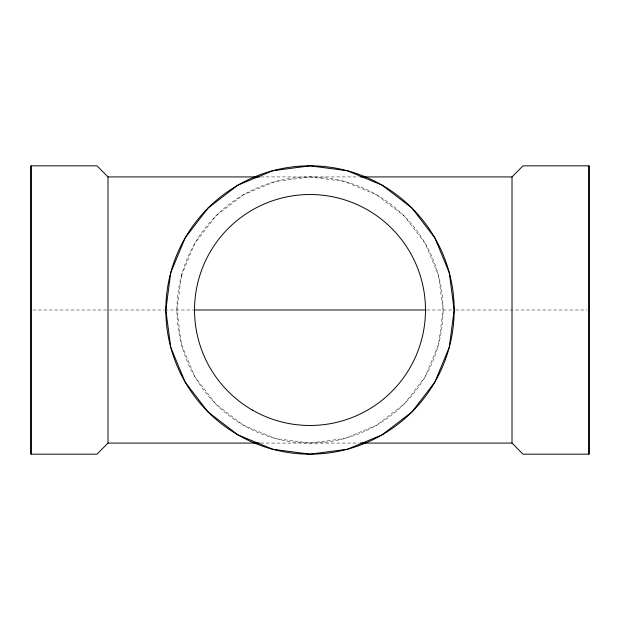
<?xml version="1.0" encoding="UTF-8"?>
<svg xmlns="http://www.w3.org/2000/svg" width="620" height="620" viewBox="0 0 620 620"><rect width="100%" height="100%" fill="white"/><g stroke="black" fill="none" stroke-linecap="round" stroke-linejoin="round"><path stroke-width="0.46" stroke-dasharray="3.1 2.33" d="M260.702 176.925L359.298 176.925M32.922 310L164.161 310M165.044 310L193.184 310M426.816 310L454.956 310M455.839 310L587.078 310M260.702 443.075L359.298 443.075M181.458 275.559L176.925 310L181.458 344.441L194.75 376.542L215.899 404.1L243.458 425.25L275.559 438.542L310 443.075L344.441 438.542L376.542 425.25L404.1 404.1L425.25 376.542L438.542 344.441L443.075 310L438.542 275.559L425.25 243.458L404.1 215.899L376.542 194.75L344.441 181.458L310 176.925L275.559 181.458L243.458 194.75L215.899 215.899L194.75 243.458L181.458 275.559M215.899 404.1A133.075 133.075 0 0 0 438.542 344.441A133.075 133.075 0 0 0 275.559 181.458A133.075 133.075 0 0 0 215.899 404.1"/><path stroke-width="0.93" d="M31 454.166L31 165.834L96.991 165.834L107.989 176.925L107.989 443.075L96.991 454.166L31 454.166L31 165.834M512.011 176.925L512.011 443.075L523.009 454.166L589 454.166L589 165.834L523.009 165.834L512.011 176.925L360.259 176.925M107.989 176.925L259.741 176.925M194.037 310L425.963 310M107.989 443.075L259.741 443.075M360.259 443.075L512.011 443.075M589 165.834L589 454.166M170.74 272.684L165.834 310L170.74 347.316L185.148 382.083L208.056 411.943L237.917 434.853L272.684 449.26L310 454.166L347.316 449.26L382.083 434.853L411.943 411.943L434.853 382.083L449.26 347.316L454.166 310L449.26 272.684L434.853 237.917L411.943 208.056L382.083 185.148L347.316 170.74L310 165.834L272.684 170.74L237.917 185.148L208.056 208.056L185.148 237.917L170.74 272.684M252.263 410.006A115.483 115.483 0 0 0 425.483 310A115.483 115.483 0 0 0 252.263 209.994A115.483 115.483 0 0 0 252.263 410.006M208.056 411.943A144.166 144.166 0 0 0 449.26 347.316A144.166 144.166 0 0 0 272.684 170.74A144.166 144.166 0 0 0 208.056 411.943"/></g></svg>
